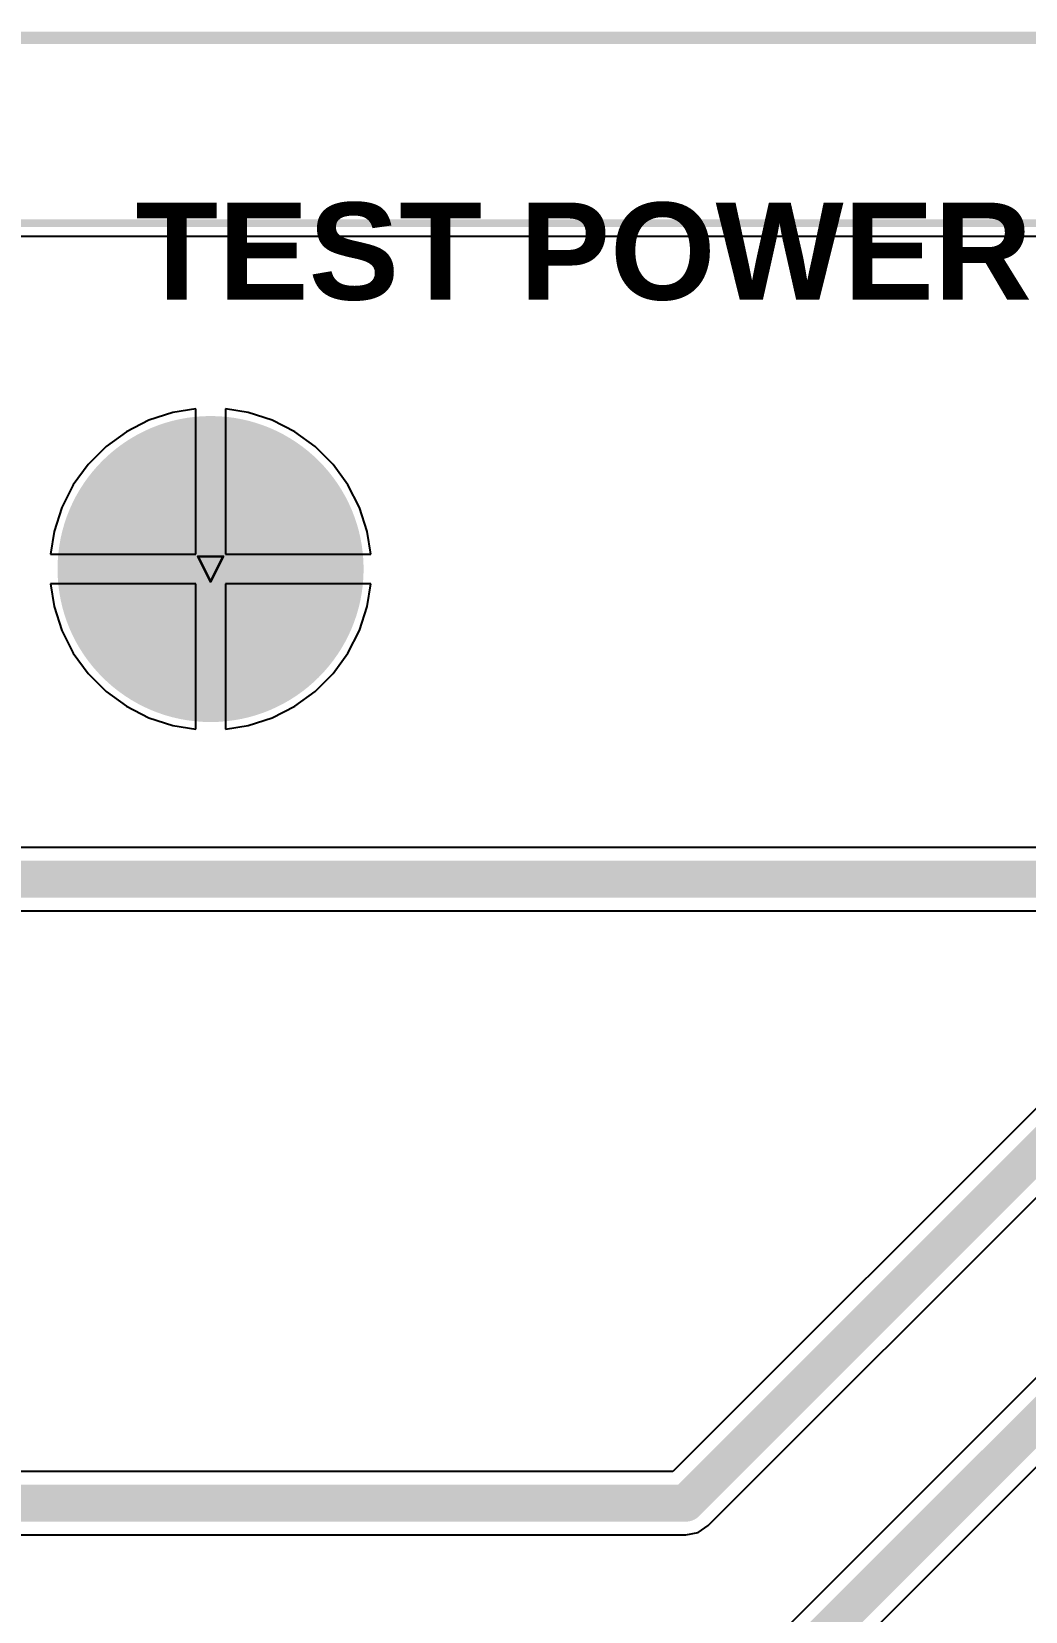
# Model space of a CAD drawing. Header units: inches. Extents: x -22 to 5433, y -38 to 5417.
# Drawn here: x -3.63 to 16.52, y -21.13 to 10.9 of the extents above; entities that cross this region are included whole.
import ezdxf

# ---------------------------------------------------------------- set-up
doc = ezdxf.new("R2010")
doc.units = ezdxf.units.IN
for name, color, linetype in [('Board_outline', 216, 'Continuous'), ('Bottom Layer', 5, 'Continuous'), ('Bottom Solder', 6, 'Continuous'), ('Dimensions', 6, 'Continuous'), ('Drill Drawing', 1, 'Continuous'), ('Multi-Layer', 9, 'Continuous'), ('Pad Holes', 156, 'Continuous'), ('Top Layer', 1, 'Continuous'), ('Top Overlay', 2, 'Continuous'), ('Top Solder', 216, 'Continuous')]:
    doc.layers.add(name, color=color, linetype=linetype)
doc.styles.add('Arial_Bold', font='', dxfattribs={"height": 0.2})
doc.styles.get('Arial_Bold').set_extended_font_data('Arial', bold=True)

# ---------------------------------------------------------------- blocks, each defined once
blk = doc.blocks.new('SPACER_11')
at = {"layer": 'Bottom Layer'}
h = blk.add_hatch(color=5, dxfattribs=at)
edge = h.paths.add_edge_path()
edge.add_arc((0, 0), 3, 0, 360)
at = {"layer": 'Bottom Solder'}
h = blk.add_hatch(color=6, dxfattribs=at)
edge = h.paths.add_edge_path()
edge.add_arc((0, 0), 3.102, 0, 360)
at = {"layer": 'Multi-Layer'}
h = blk.add_hatch(color=9, dxfattribs=at)
edge = h.paths.add_edge_path()
edge.add_arc((0, 0), 3, 0, 360)
at = {"layer": 'Pad Holes'}
h = blk.add_hatch(color=7, dxfattribs=at)
edge = h.paths.add_edge_path()
edge.add_arc((0, 0), 1.85, 0, 360)
at = {"layer": 'Top Layer'}
h = blk.add_hatch(color=1, dxfattribs=at)
edge = h.paths.add_edge_path()
edge.add_arc((0, 0), 3, 0, 360)
at = {"layer": 'Top Solder'}
h = blk.add_hatch(color=216, dxfattribs=at)
edge = h.paths.add_edge_path()
edge.add_arc((0, 0), 3.102, 0, 360)

msp = doc.modelspace()

# ---------------------------------------------------------------- linework, layer by layer
at = {"layer": 'Board_outline'}
msp.add_lwpolyline([(-16.519, 7.011, 0.152, 0.152, 0), (73.481, 7.011, 0.152, 0.152, 0)], format="xyseb", dxfattribs=at)
at = {"layer": 'Bottom Layer'}
for p, q in [((-16.563, 6.752), (73.481, 6.752)), ((-0.3, 3.247), (-0.762, 3.174)), ((-0.3, 0.3), (-0.3, 3.247)), ((0.762, 3.174), (0.3, 3.247)), ((0.3, 3.247), (0.3, 0.3)), ((-1.249, 3.016), (-1.705, 2.783)), ((-0.762, 3.174), (-1.249, 3.016)), ((1.249, 3.016), (0.762, 3.174)), ((1.705, 2.783), (1.249, 3.016)), ((-1.705, 2.783), (-2.12, 2.482)), ((2.12, 2.482), (1.705, 2.783)), ((-2.12, 2.482), (-2.482, 2.12)), ((2.482, 2.12), (2.12, 2.482)), ((-2.482, 2.12), (-2.783, 1.705)), ((2.783, 1.705), (2.482, 2.12)), ((-2.783, 1.705), (-3.016, 1.249)), ((3.016, 1.249), (2.783, 1.705)), ((-3.016, 1.249), (-3.174, 0.762)), ((3.174, 0.762), (3.016, 1.249)), ((-3.174, 0.762), (-3.247, 0.3)), ((3.247, 0.3), (3.174, 0.762)), ((-3.247, 0.3), (-0.3, 0.3)), ((0.3, 0.3), (3.247, 0.3)), ((27.781, 0.113), (9.371, -18.297)), ((-0.3, -0.3), (-3.247, -0.3)), ((-3.247, -0.3), (-3.174, -0.762)), ((-0.3, -3.247), (-0.3, -0.3)), ((3.247, -0.3), (0.3, -0.3)), ((0.3, -0.3), (0.3, -3.247)), ((3.174, -0.762), (3.247, -0.3)), ((10.09, -19.392), (28.876, -0.606)), ((-3.174, -0.762), (-3.016, -1.249)), ((3.016, -1.249), (3.174, -0.762)), ((-3.016, -1.249), (-2.783, -1.705)), ((2.783, -1.705), (3.016, -1.249)), ((-2.783, -1.705), (-2.482, -2.12)), ((2.482, -2.12), (2.783, -1.705)), ((-2.482, -2.12), (-2.12, -2.482)), ((2.12, -2.482), (2.482, -2.12)), ((-2.12, -2.482), (-1.705, -2.783)), ((1.705, -2.783), (2.12, -2.482)), ((-1.705, -2.783), (-1.249, -3.016)), ((1.249, -3.016), (1.705, -2.783)), ((30.321, -2.808), (9.752, -23.377)), ((-1.249, -3.016), (-0.762, -3.174)), ((-0.762, -3.174), (-0.3, -3.247)), ((0.3, -3.247), (0.762, -3.174)), ((0.762, -3.174), (1.249, -3.016)), ((10.471, -24.472), (31.416, -3.527)), ((9.371, -18.297), (-16.076, -18.297)), ((9.637, -19.58), (9.882, -19.531)), ((9.882, -19.531), (10.09, -19.392)), ((-16.076, -19.58), (9.637, -19.58))]:
    msp.add_line(p, q, dxfattribs=at)
for points in [[(9.637, -18.938, 0.75, 0.75, 0), (28.423, -0.152, 0.75, 0.75, 0)], [(10.018, -24.018, 0.75, 0.75, 0), (30.963, -3.073, 0.75, 0.75, 0)], [(-17.709, -18.938, 0.75, 0.75, 0), (9.637, -18.938, 0.75, 0.75, 0)]]:
    msp.add_lwpolyline(points, format="xyseb", dxfattribs=at)
msp.add_lwpolyline([(9.449, -18.938, 0.375, 0.375, 1), (9.824, -18.938, 0.375, 0.375, 1)], format="xyseb", close=True, dxfattribs=at)
msp.add_lwpolyline([(9.449, -18.938, 0.375, 0.375, 1), (9.824, -18.938, 0.375, 0.375, 1)], format="xyseb", close=True, dxfattribs=at)
at = {"layer": 'Dimensions'}
msp.add_lwpolyline([(-17.958, 10.77, 0.254, 0.254, 0), (20.813, 10.77, 0.254, 0.254, 0)], format="xyseb", dxfattribs=at)
at = {"layer": 'Drill Drawing'}
for points in [[(-0.254, 0.254, 0.0508, 0.0508, 0), (0.254, 0.254, 0.0508, 0.0508, 0)], [(-0.254, 0.254, 0.0508, 0.0508, 0), (0, -0.254, 0.0508, 0.0508, 0)], [(0, -0.254, 0.0508, 0.0508, 0), (0.254, 0.254, 0.0508, 0.0508, 0)]]:
    msp.add_lwpolyline(points, format="xyseb", dxfattribs=at)
for points in [[(-0.267, 0.254, 0.0254, 0.0254, 1), (-0.241, 0.254, 0.0254, 0.0254, 1)], [(-0.267, 0.254, 0.0254, 0.0254, 1), (-0.241, 0.254, 0.0254, 0.0254, 1)], [(0.241, 0.254, 0.0254, 0.0254, 1), (0.267, 0.254, 0.0254, 0.0254, 1)], [(0.241, 0.254, 0.0254, 0.0254, 1), (0.267, 0.254, 0.0254, 0.0254, 1)], [(-0.013, -0.254, 0.0254, 0.0254, 1), (0.013, -0.254, 0.0254, 0.0254, 1)], [(-0.013, -0.254, 0.0254, 0.0254, 1), (0.013, -0.254, 0.0254, 0.0254, 1)]]:
    msp.add_lwpolyline(points, format="xyseb", close=True, dxfattribs=at)
at = {"layer": 'Top Layer'}
for p, q in [((-16.563, 6.752), (73.481, 6.752)), ((-0.3, 3.247), (-0.762, 3.174)), ((-0.3, 0.3), (-0.3, 3.247)), ((0.762, 3.174), (0.3, 3.247)), ((0.3, 3.247), (0.3, 0.3)), ((-1.249, 3.016), (-1.705, 2.783)), ((-0.762, 3.174), (-1.249, 3.016)), ((1.249, 3.016), (0.762, 3.174)), ((1.705, 2.783), (1.249, 3.016)), ((-1.705, 2.783), (-2.12, 2.482)), ((2.12, 2.482), (1.705, 2.783)), ((-2.12, 2.482), (-2.482, 2.12)), ((2.482, 2.12), (2.12, 2.482)), ((-2.482, 2.12), (-2.783, 1.705)), ((2.783, 1.705), (2.482, 2.12)), ((-2.783, 1.705), (-3.016, 1.249)), ((3.016, 1.249), (2.783, 1.705)), ((-3.016, 1.249), (-3.174, 0.762)), ((3.174, 0.762), (3.016, 1.249)), ((-3.174, 0.762), (-3.247, 0.3)), ((3.247, 0.3), (3.174, 0.762)), ((-3.247, 0.3), (-0.3, 0.3)), ((0.3, 0.3), (3.247, 0.3)), ((-0.3, -0.3), (-3.247, -0.3)), ((-3.247, -0.3), (-3.174, -0.762)), ((-0.3, -3.247), (-0.3, -0.3)), ((3.247, -0.3), (0.3, -0.3)), ((0.3, -0.3), (0.3, -3.247)), ((3.174, -0.762), (3.247, -0.3)), ((-3.174, -0.762), (-3.016, -1.249)), ((3.016, -1.249), (3.174, -0.762)), ((-3.016, -1.249), (-2.783, -1.705)), ((2.783, -1.705), (3.016, -1.249)), ((-2.783, -1.705), (-2.482, -2.12)), ((2.482, -2.12), (2.783, -1.705)), ((-2.482, -2.12), (-2.12, -2.482)), ((2.12, -2.482), (2.482, -2.12)), ((-2.12, -2.482), (-1.705, -2.783)), ((1.705, -2.783), (2.12, -2.482)), ((-1.705, -2.783), (-1.249, -3.016)), ((1.249, -3.016), (1.705, -2.783)), ((-1.249, -3.016), (-0.762, -3.174)), ((-0.762, -3.174), (-0.3, -3.247)), ((0.3, -3.247), (0.762, -3.174)), ((0.762, -3.174), (1.249, -3.016)), ((24.611, -5.648), (-10.894, -5.648)), ((-10.894, -6.931), (24.235, -6.931))]:
    msp.add_line(p, q, dxfattribs=at)
msp.add_lwpolyline([(-12.527, -6.289, 0.75, 0.75, 0), (24.877, -6.289, 0.75, 0.75, 0)], format="xyseb", dxfattribs=at)

# ---------------------------------------------------------------- block references
msp.add_blockref('SPACER_11', (0, 0))

# ---------------------------------------------------------------- texts
at = {"layer": 'Top Overlay', "style": 'Arial_Bold'}
msp.add_text('TEST POWER MODULE V.1.0.0', height=1.968, rotation=360, dxfattribs=at).set_placement((-1.524, 5.461))

doc.saveas('drawing.dxf')
